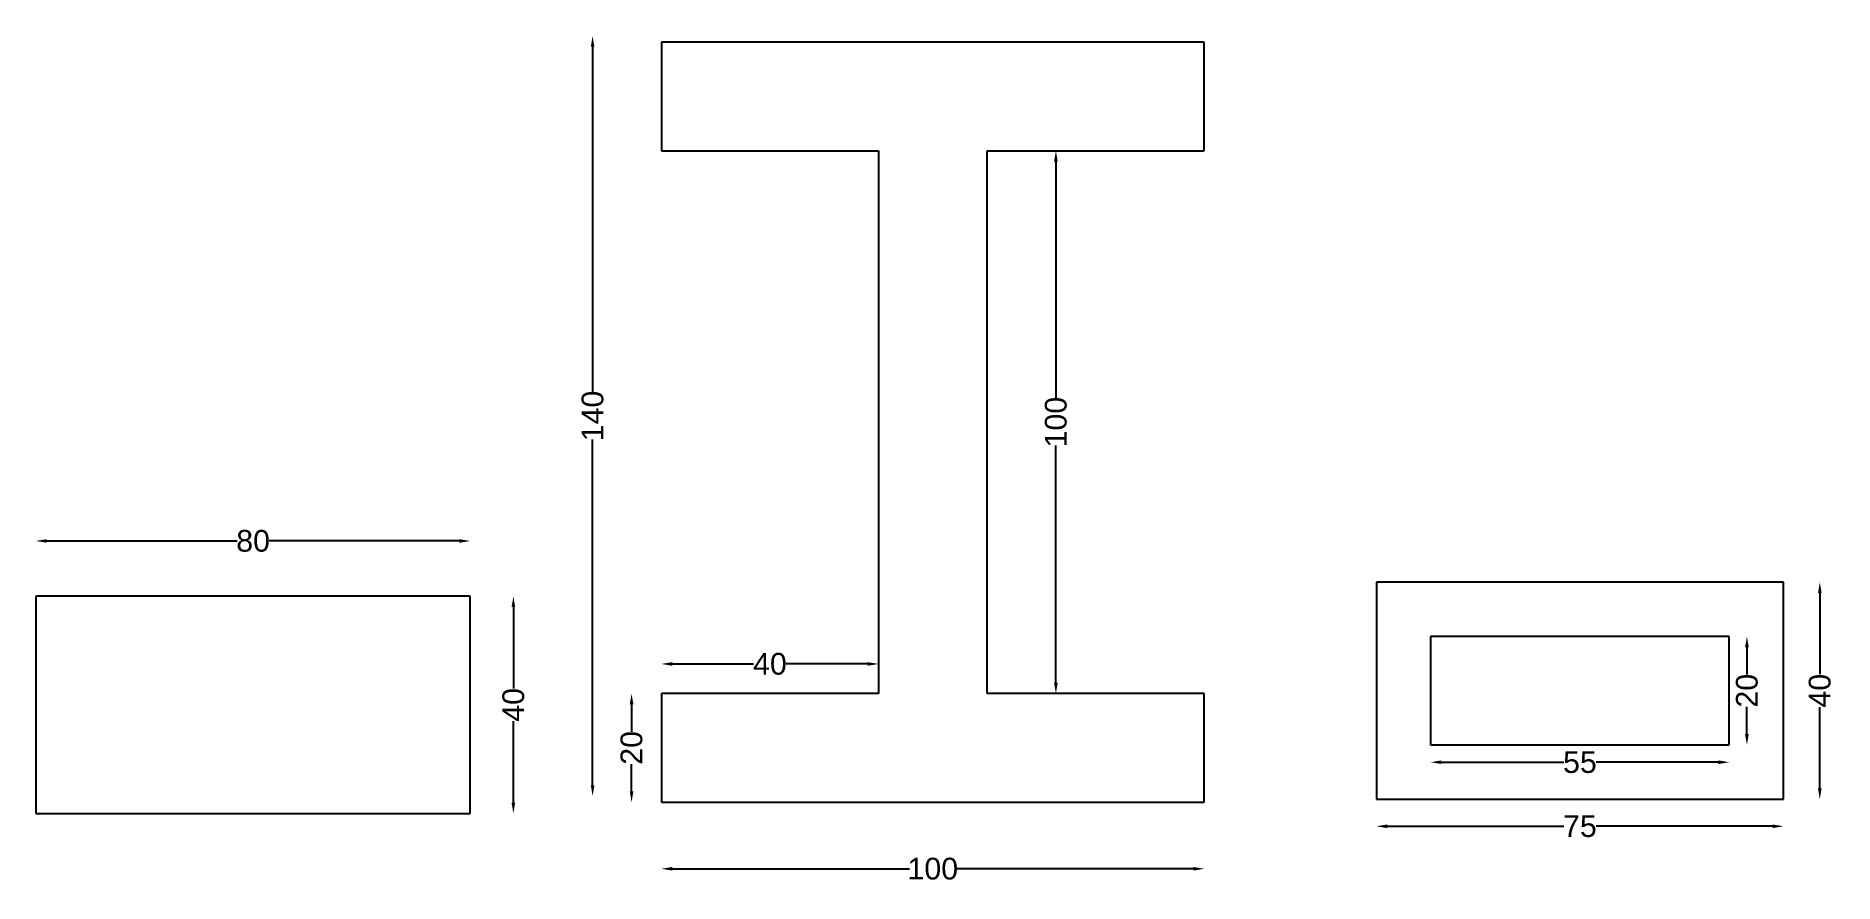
# Model space of a CAD drawing. Header units: inches. Extents: x 0 to 867, y 0 to 196.
# Drawn here: x 536.3 to 867.5, y 39.8 to 195.8 of the extents above.
import ezdxf

# ---------------------------------------------------------------- set-up
doc = ezdxf.new("R2010")
doc.units = ezdxf.units.IN
doc.header["$MEASUREMENT"] = 0
doc.styles.get("Standard").update_dxf_attribs({"font": 'arial.ttf'})
doc.dimstyles.get("Standard").update_dxf_attribs({"dimtxt": 4, "dimasz": 2, "dimexe": 0.18, "dimexo": 0.0625, "dimgap": 0.09, "dimtad": 0, "dimtoh": 1, "dimdec": 1, "dimdsep": 46, "dimtxsty": 'Standard', "dimcen": 2, "dimse1": 1, "dimse2": 1, "dimclrt": 2, "dimadec": 0, "dimazin": 0, "dimtfac": 1, "dimtdec": 1, "dimtofl": 0, "dimtmove": 0, "dimatfit": 3, "dimfxl": 1, "dimtolj": 1, "dimtzin": 0, "dimarcsym": 0})

# ---------------------------------------------------------------- blocks, each defined once
blk = doc.blocks.new('*D1')
at = {"color": 0, "lineweight": -2, "transparency": 16777216}
for p, q in [((785.16, 50.24), (817.71, 50.24)), ((856.16, 50.24), (823.62, 50.24))]:
    blk.add_line(p, q, dxfattribs=at)
at = {"color": 0, "transparency": 16777216}
for points in [[(785.16, 50.57), (785.16, 49.91), (783.16, 50.24)], [(856.16, 50.57), (856.16, 49.91), (858.16, 50.24)]]:
    blk.add_solid(points, dxfattribs=at)
at = {"layer": 'Defpoints', "color": 0, "transparency": 16777216}
for p in [(783.16, 55.21), (858.16, 55.21), (858.16, 50.24)]:
    blk.add_point(p, dxfattribs=at)
at = {"color": 2, "transparency": 16777216, "insert": (820.66, 50.24), "char_height": 4, "attachment_point": 5}
blk.add_mtext('\\A1;75', dxfattribs=at)
blk = doc.blocks.new('*D2')
at = {"color": 0, "lineweight": -2, "transparency": 16777216}
for p, q in [((864.84, 93.21), (864.84, 78.24)), ((864.84, 57.21), (864.84, 72.18))]:
    blk.add_line(p, q, dxfattribs=at)
at = {"color": 0, "transparency": 16777216}
for points in [[(864.51, 93.21), (865.17, 93.21), (864.84, 95.21)], [(864.51, 57.21), (865.17, 57.21), (864.84, 55.21)]]:
    blk.add_solid(points, dxfattribs=at)
at = {"layer": 'Defpoints', "color": 0, "transparency": 16777216}
for p in [(858.16, 95.21), (858.16, 55.21), (864.84, 55.21)]:
    blk.add_point(p, dxfattribs=at)
at = {"color": 2, "transparency": 16777216, "insert": (864.84, 75.21), "char_height": 4, "attachment_point": 5, "rotation": 90}
blk.add_mtext('\\A1;40', dxfattribs=at)
blk = doc.blocks.new('*D3')
at = {"color": 0, "lineweight": -2, "transparency": 16777216}
for p, q in [((795.16, 62.04), (817.69, 62.04)), ((846.16, 62.04), (823.63, 62.04))]:
    blk.add_line(p, q, dxfattribs=at)
at = {"color": 0, "transparency": 16777216}
for points in [[(795.16, 62.37), (795.16, 61.7), (793.16, 62.04)], [(846.16, 62.37), (846.16, 61.7), (848.16, 62.04)]]:
    blk.add_solid(points, dxfattribs=at)
at = {"layer": 'Defpoints', "color": 0, "transparency": 16777216}
for p in [(793.16, 65.21), (848.16, 65.21), (848.16, 62.04)]:
    blk.add_point(p, dxfattribs=at)
at = {"color": 2, "transparency": 16777216, "insert": (820.66, 62.04), "char_height": 4, "attachment_point": 5}
blk.add_mtext('\\A1;55', dxfattribs=at)
blk = doc.blocks.new('*D4')
at = {"color": 0, "lineweight": -2, "transparency": 16777216}
for p, q in [((851.42, 83.21), (851.42, 78.19)), ((851.42, 67.21), (851.42, 72.23))]:
    blk.add_line(p, q, dxfattribs=at)
at = {"color": 0, "transparency": 16777216}
for points in [[(851.08, 83.21), (851.75, 83.21), (851.42, 85.21)], [(851.08, 67.21), (851.75, 67.21), (851.42, 65.21)]]:
    blk.add_solid(points, dxfattribs=at)
at = {"layer": 'Defpoints', "color": 0, "transparency": 16777216}
for p in [(848.16, 85.21), (848.16, 65.21), (851.42, 65.21)]:
    blk.add_point(p, dxfattribs=at)
at = {"color": 2, "transparency": 16777216, "insert": (851.42, 75.21), "char_height": 4, "attachment_point": 5, "rotation": 90}
blk.add_mtext('\\A1;20', dxfattribs=at)
blk = doc.blocks.new('*D5')
at = {"color": 0, "lineweight": -2, "transparency": 16777216}
for p, q in [((538.26, 102.79), (573.31, 102.79)), ((614.26, 102.79), (579.21, 102.79))]:
    blk.add_line(p, q, dxfattribs=at)
at = {"color": 0, "transparency": 16777216}
for points in [[(538.26, 103.12), (538.26, 102.46), (536.26, 102.79)], [(614.26, 103.12), (614.26, 102.46), (616.26, 102.79)]]:
    blk.add_solid(points, dxfattribs=at)
at = {"layer": 'Defpoints', "color": 0, "transparency": 16777216}
for p in [(536.26, 102.79), (536.26, 92.6), (616.26, 92.6)]:
    blk.add_point(p, dxfattribs=at)
at = {"color": 2, "transparency": 16777216, "insert": (576.26, 102.79), "char_height": 4, "attachment_point": 5}
blk.add_mtext('\\A1;80', dxfattribs=at)
blk = doc.blocks.new('*D6')
at = {"color": 0, "lineweight": -2, "transparency": 16777216}
for p, q in [((624.2, 90.6), (624.2, 75.63)), ((624.2, 54.6), (624.2, 69.57))]:
    blk.add_line(p, q, dxfattribs=at)
at = {"color": 0, "transparency": 16777216}
for points in [[(623.87, 90.6), (624.54, 90.6), (624.2, 92.6)], [(623.87, 54.6), (624.54, 54.6), (624.2, 52.6)]]:
    blk.add_solid(points, dxfattribs=at)
at = {"layer": 'Defpoints', "color": 0, "transparency": 16777216}
for p in [(616.26, 92.6), (616.26, 52.6), (624.2, 52.6)]:
    blk.add_point(p, dxfattribs=at)
at = {"color": 2, "transparency": 16777216, "insert": (624.2, 72.6), "char_height": 4, "attachment_point": 5, "rotation": 90}
blk.add_mtext('\\A1;40', dxfattribs=at)
blk = doc.blocks.new('*D7')
at = {"color": 0, "lineweight": -2, "transparency": 16777216}
for p, q in [((653.46, 42.41), (697.14, 42.41)), ((749.46, 42.41), (705.77, 42.41))]:
    blk.add_line(p, q, dxfattribs=at)
at = {"color": 0, "transparency": 16777216}
for points in [[(653.46, 42.74), (653.46, 42.08), (651.46, 42.41)], [(749.46, 42.74), (749.46, 42.08), (751.46, 42.41)]]:
    blk.add_solid(points, dxfattribs=at)
at = {"layer": 'Defpoints', "color": 0, "transparency": 16777216}
for p in [(651.46, 54.68), (751.46, 54.68), (751.46, 42.41)]:
    blk.add_point(p, dxfattribs=at)
at = {"color": 2, "transparency": 16777216, "insert": (701.46, 42.41), "char_height": 4, "attachment_point": 5}
blk.add_mtext('\\A1;100', dxfattribs=at)
blk = doc.blocks.new('*D8')
at = {"color": 0, "lineweight": -2, "transparency": 16777216}
for p, q in [((724.13, 172.68), (724.13, 128.99)), ((724.13, 76.68), (724.13, 120.36))]:
    blk.add_line(p, q, dxfattribs=at)
at = {"color": 0, "transparency": 16777216}
for points in [[(723.8, 172.68), (724.47, 172.68), (724.13, 174.68)], [(723.8, 76.68), (724.47, 76.68), (724.13, 74.68)]]:
    blk.add_solid(points, dxfattribs=at)
at = {"layer": 'Defpoints', "color": 0, "transparency": 16777216}
for p in [(711.46, 174.68), (711.46, 74.68), (724.13, 74.68)]:
    blk.add_point(p, dxfattribs=at)
at = {"color": 2, "transparency": 16777216, "insert": (724.13, 124.68), "char_height": 4, "attachment_point": 5, "rotation": 90}
blk.add_mtext('\\A1;100', dxfattribs=at)
blk = doc.blocks.new('*D9')
at = {"color": 0, "lineweight": -2, "transparency": 16777216}
for p, q in [((653.46, 80.14), (668.43, 80.14)), ((689.46, 80.14), (674.48, 80.14))]:
    blk.add_line(p, q, dxfattribs=at)
at = {"color": 0, "transparency": 16777216}
for points in [[(653.46, 80.47), (653.46, 79.8), (651.46, 80.14)], [(689.46, 80.47), (689.46, 79.8), (691.46, 80.14)]]:
    blk.add_solid(points, dxfattribs=at)
at = {"layer": 'Defpoints', "color": 0, "transparency": 16777216}
for p in [(651.46, 80.14), (651.46, 74.68), (691.46, 74.68)]:
    blk.add_point(p, dxfattribs=at)
at = {"color": 2, "transparency": 16777216, "insert": (671.46, 80.14), "char_height": 4, "attachment_point": 5}
blk.add_mtext('\\A1;40', dxfattribs=at)
blk = doc.blocks.new('*D10')
at = {"color": 0, "lineweight": -2, "transparency": 16777216}
for p, q in [((645.97, 72.68), (645.97, 67.66)), ((645.97, 56.68), (645.97, 61.69))]:
    blk.add_line(p, q, dxfattribs=at)
at = {"color": 0, "transparency": 16777216}
for points in [[(645.64, 72.68), (646.31, 72.68), (645.97, 74.68)], [(645.64, 56.68), (646.31, 56.68), (645.97, 54.68)]]:
    blk.add_solid(points, dxfattribs=at)
at = {"layer": 'Defpoints', "color": 0, "transparency": 16777216}
for p in [(651.46, 74.68), (645.97, 54.68), (651.46, 54.68)]:
    blk.add_point(p, dxfattribs=at)
at = {"color": 2, "transparency": 16777216, "insert": (645.97, 64.68), "char_height": 4, "attachment_point": 5, "rotation": 90}
blk.add_mtext('\\A1;20', dxfattribs=at)
blk = doc.blocks.new('*D11')
at = {"color": 0, "lineweight": -2, "transparency": 16777216}
for p, q in [((638.8, 193.81), (638.8, 130.12)), ((638.8, 57.81), (638.8, 121.49))]:
    blk.add_line(p, q, dxfattribs=at)
at = {"color": 0, "transparency": 16777216}
for points in [[(638.47, 193.81), (639.13, 193.81), (638.8, 195.81)], [(638.47, 57.81), (639.13, 57.81), (638.8, 55.81)]]:
    blk.add_solid(points, dxfattribs=at)
at = {"layer": 'Defpoints', "color": 0, "transparency": 16777216}
for p in [(744.28, 195.81), (638.8, 55.81), (744.28, 55.81)]:
    blk.add_point(p, dxfattribs=at)
at = {"color": 2, "transparency": 16777216, "insert": (638.8, 125.81), "char_height": 4, "attachment_point": 5, "rotation": 90}
blk.add_mtext('\\A1;140', dxfattribs=at)

msp = doc.modelspace()

# ---------------------------------------------------------------- linework, layer by layer
for p, q in [((751.46, 194.68), (651.46, 194.68)), ((651.46, 194.68), (651.46, 174.68)), ((751.46, 174.68), (751.46, 194.68)), ((651.46, 174.68), (691.46, 174.68)), ((691.46, 174.68), (691.46, 74.68)), ((711.46, 74.68), (711.46, 174.68)), ((711.46, 174.68), (751.46, 174.68)), ((858.16, 95.21), (783.16, 95.21)), ((783.16, 95.21), (783.16, 55.21)), ((858.16, 55.21), (858.16, 95.21)), ((616.26, 92.6), (536.26, 92.6)), ((536.26, 92.6), (536.26, 52.6)), ((616.26, 52.6), (616.26, 92.6)), ((848.16, 85.21), (793.16, 85.21)), ((793.16, 85.21), (793.16, 65.21)), ((848.16, 65.21), (848.16, 85.21)), ((691.46, 74.68), (651.46, 74.68)), ((651.46, 74.68), (651.46, 54.68)), ((751.46, 74.68), (711.46, 74.68)), ((751.46, 54.68), (751.46, 74.68)), ((793.16, 65.21), (848.16, 65.21)), ((651.46, 54.68), (751.46, 54.68)), ((783.16, 55.21), (858.16, 55.21)), ((536.26, 52.6), (616.26, 52.6))]:
    msp.add_line(p, q)

# ---------------------------------------------------------------- dimensions: what is measured, and where the dimension line sits
for base, p1, p2, picture, middle in [((638.8, 55.81), (744.28, 195.81), (744.28, 55.81), '*D11', (638.8, 125.81)), ((724.13, 74.68), (711.46, 174.68), (711.46, 74.68), '*D8', (724.13, 124.68)), ((864.84, 55.21), (858.16, 95.21), (858.16, 55.21), '*D2', (864.84, 75.21)), ((624.2, 52.6), (616.26, 92.6), (616.26, 52.6), '*D6', (624.2, 72.6)), ((851.42, 65.21), (848.16, 85.21), (848.16, 65.21), '*D4', (851.42, 75.21)), ((645.97, 54.68), (651.46, 74.68), (651.46, 54.68), '*D10', (645.97, 64.68))]:
    dim = msp.add_linear_dim(base=base, p1=p1, p2=p2, angle=90, dimstyle='Standard')
    dim.commit()
    dim.dimension.update_dxf_attribs({"geometry": picture, "text_midpoint": middle})
for base, p1, p2, picture, middle in [((536.26, 102.79), (616.26, 92.6), (536.26, 92.6), '*D5', (576.26, 102.79)), ((651.46, 80.14), (691.46, 74.68), (651.46, 74.68), '*D9', (671.46, 80.14)), ((848.16, 62.04), (793.16, 65.21), (848.16, 65.21), '*D3', (820.66, 62.04)), ((751.46, 42.41), (651.46, 54.68), (751.46, 54.68), '*D7', (701.46, 42.41)), ((858.16, 50.24), (783.16, 55.21), (858.16, 55.21), '*D1', (820.66, 50.24))]:
    dim = msp.add_linear_dim(base=base, p1=p1, p2=p2, dimstyle='Standard')
    dim.commit()
    dim.dimension.update_dxf_attribs({"geometry": picture, "text_midpoint": middle})

doc.saveas('drawing.dxf')
